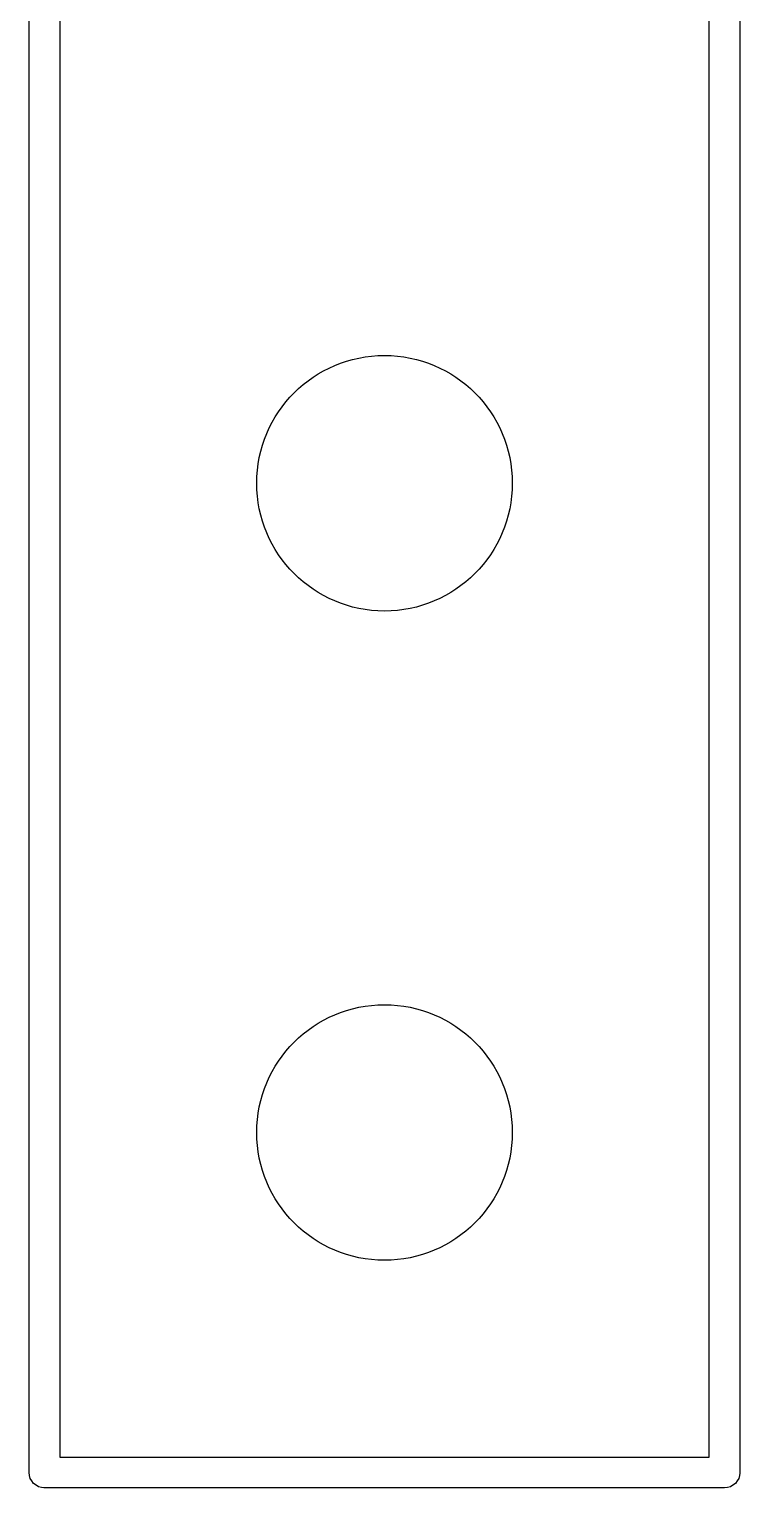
# Model space of a CAD drawing. Extents: x 137.1 to 164.6, y -146.9 to -60.6.
# Drawn here: x 137.06 to 139.84, y -113.25 to -107.54 of the extents above; entities that cross this region are included whole.
import ezdxf

# ---------------------------------------------------------------- set-up
doc = ezdxf.new("R2010")
doc.units = 0
doc.layers.add('BLACK', color=7, linetype='CONTINUOUS')

msp = doc.modelspace()

# ---------------------------------------------------------------- linework, layer by layer
at = {"layer": 'BLACK', "linetype": 'CONTINUOUS'}
for p, q in [((137.06, -113.182), (137.06, -69.9479)), ((139.84, -69.9479), (139.84, -113.182)), ((137.18, -70.005), (137.18, -113.125)), ((139.72, -113.125), (139.72, -70.005)), ((137.18, -113.125), (139.72, -113.125)), ((137.06, -113.185), (137.06, -113.182)), ((137.061, -113.197), (137.06, -113.185)), ((137.064, -113.208), (137.061, -113.197)), ((137.07, -113.218), (137.064, -113.208)), ((139.836, -113.208), (139.83, -113.218)), ((139.839, -113.197), (139.836, -113.208)), ((139.84, -113.188), (139.839, -113.197)), ((139.84, -113.182), (139.84, -113.185)), ((139.84, -113.185), (139.84, -113.188)), ((137.077, -113.228), (137.07, -113.218)), ((137.087, -113.235), (137.077, -113.228)), ((137.097, -113.241), (137.087, -113.235)), ((137.108, -113.244), (137.097, -113.241)), ((137.117, -113.245), (137.108, -113.244)), ((137.12, -113.245), (137.117, -113.245)), ((137.117, -113.245), (137.117, -113.245)), ((137.123, -113.245), (137.12, -113.245)), ((139.777, -113.245), (137.123, -113.245)), ((139.78, -113.245), (139.777, -113.245)), ((139.792, -113.244), (139.78, -113.245)), ((139.803, -113.241), (139.792, -113.244)), ((139.813, -113.235), (139.803, -113.241)), ((139.823, -113.228), (139.813, -113.235)), ((139.83, -113.218), (139.823, -113.228))]:
    msp.add_line(p, q, dxfattribs=at)
at = {"layer": 'BLACK'}
for centre in [(138.45, -109.315), (138.45, -111.855)]:
    msp.add_circle(centre, 0.5, dxfattribs=at)

doc.saveas('drawing.dxf')
